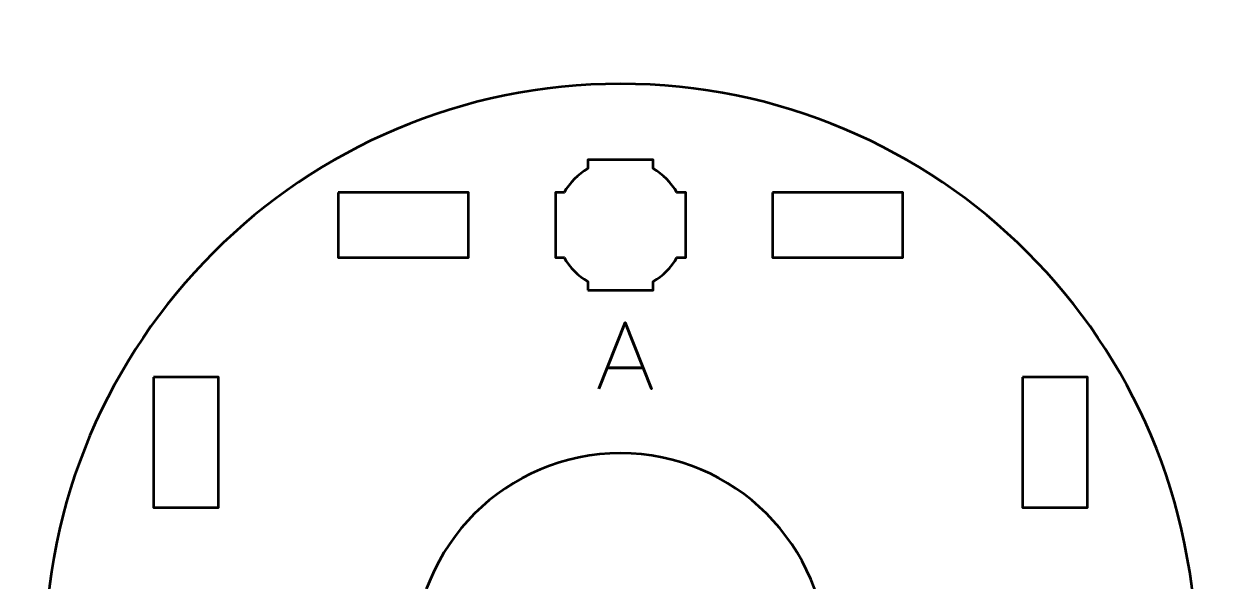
# Model space of a CAD drawing. Header units: centimetres. Extents: x -21 to 0, y -29.7 to 0.
# Drawn here: x -17.04 to -11.5, y -8.49 to -5.92 of the extents above; entities that cross this region are included whole.
import ezdxf

# ---------------------------------------------------------------- set-up
doc = ezdxf.new("R2010")
doc.units = ezdxf.units.CM
doc.header["$MEASUREMENT"] = 0
doc.layers.add('Layer 1', color=7, linetype='Continuous')

msp = doc.modelspace()

# ---------------------------------------------------------------- linework, layer by layer
at = {"layer": 'Layer 1', "color": 22, "lineweight": 53}
msp.add_open_spline([(-21.00003, -29.19995), (-21.00003, -29.19995), (-21.00003, -0.49992), (-21.00003, -0.49992), (-21.00003, -0.49992), (-21.00003, -0.22295), (-20.77694, 0.00004), (-20.49994, 0.00004), (-20.49994, 0.00004), (-20.49994, 0.00004), (-0.50008, 0.00004), (-0.50008, 0.00004), (-0.50008, 0.00004), (-0.22294, 0.00004), (0.00002, -0.22295), (0.00002, -0.49992), (0.00002, -0.49992), (0.00002, -0.49992), (0.00002, -29.19995), (0.00002, -29.19995), (0.00002, -29.19995), (0.00002, -29.47695), (-0.22294, -29.70004), (-0.50008, -29.70004), (-0.50008, -29.70004), (-0.50008, -29.70004), (-20.49994, -29.70004), (-20.49994, -29.70004), (-20.49994, -29.70004), (-20.77694, -29.70004), (-21.00003, -29.47695), (-21.00003, -29.19995)], degree=3, knots=[0, 0, 0, 0, 0.125, 0.125, 0.125, 0.125, 0.25, 0.25, 0.25, 0.25, 0.375, 0.375, 0.375, 0.375, 0.5, 0.5, 0.5, 0.5, 0.625, 0.625, 0.625, 0.625, 0.75, 0.75, 0.75, 0.75, 0.875, 0.875, 0.875, 0.875, 1, 1, 1, 1], dxfattribs=at)
at = {"layer": 'Layer 1', "color": 114, "lineweight": 53}
msp.add_open_spline([(-14.29994, -6.19996), (-12.83661, -6.19996), (-11.64994, -7.38663), (-11.64994, -8.84996), (-11.64994, -8.84996), (-11.64994, -10.31329), (-12.83661, -11.49996), (-14.29994, -11.49996), (-14.29994, -11.49996), (-15.76327, -11.49996), (-16.94994, -10.31329), (-16.94994, -8.84996), (-16.94994, -8.84996), (-16.94994, -7.38663), (-15.76327, -6.19996), (-14.29994, -6.19996)], degree=3, knots=[0, 0, 0, 0, 0.25, 0.25, 0.25, 0.25, 0.5, 0.5, 0.5, 0.5, 0.75, 0.75, 0.75, 0.75, 1, 1, 1, 1], dxfattribs=at)
at = {"layer": 'Layer 1', "lineweight": 53}
for points, knots in [([(-14.44993, -7.15002), (-14.44993, -7.15002), (-14.44993, -7.10984), (-14.44993, -7.10984), (-14.44993, -7.10984), (-14.49547, -7.08351), (-14.53343, -7.04556), (-14.55978, -7.00003), (-14.55978, -7.00003), (-14.55978, -7.00003), (-14.59993, -7.00003), (-14.59993, -7.00003), (-14.59993, -7.00003), (-14.59993, -7.00003), (-14.59993, -6.85151), (-14.59993, -6.85151), (-14.59993, -6.85151), (-14.59993, -6.85151), (-14.59995, -6.84996), (-14.59995, -6.84996), (-14.59995, -6.84996), (-14.59995, -6.84996), (-14.59993, -6.84841), (-14.59993, -6.84841), (-14.59993, -6.84841), (-14.59993, -6.84841), (-14.59993, -6.70002), (-14.59993, -6.70002), (-14.59993, -6.70002), (-14.59993, -6.70002), (-14.55983, -6.70002), (-14.55983, -6.70002), (-14.55983, -6.70002), (-14.53348, -6.65445), (-14.49549, -6.61645), (-14.44993, -6.59009), (-14.44993, -6.59009), (-14.44993, -6.59009), (-14.44993, -6.55001), (-14.44993, -6.55001), (-14.44993, -6.55001), (-14.44993, -6.55001), (-14.30459, -6.55001), (-14.30459, -6.55001), (-14.30459, -6.55001), (-14.30459, -6.55001), (-14.29995, -6.54995), (-14.29995, -6.54995), (-14.29995, -6.54995), (-14.29995, -6.54995), (-14.2953, -6.55001), (-14.2953, -6.55001), (-14.2953, -6.55001), (-14.2953, -6.55001), (-14.14992, -6.55001), (-14.14992, -6.55001), (-14.14992, -6.55001), (-14.14992, -6.55001), (-14.14992, -6.59009), (-14.14992, -6.59009), (-14.14992, -6.59009), (-14.10435, -6.61645), (-14.06638, -6.65445), (-14.04004, -6.70002), (-14.04004, -6.70002), (-14.04004, -6.70002), (-13.99992, -6.70002), (-13.99992, -6.70002), (-13.99992, -6.70002), (-13.99992, -6.70002), (-13.99992, -7.00003), (-13.99992, -7.00003), (-13.99992, -7.00003), (-13.99992, -7.00003), (-14.04009, -7.00003), (-14.04009, -7.00003), (-14.04009, -7.00003), (-14.06643, -7.04556), (-14.10439, -7.08351), (-14.14992, -7.10984), (-14.14992, -7.10984), (-14.14992, -7.10984), (-14.14992, -7.15002), (-14.14992, -7.15002), (-14.14992, -7.15002), (-14.14992, -7.15002), (-14.44993, -7.15002), (-14.44993, -7.15002)], [0, 0, 0, 0, 0.0454545, 0.0454545, 0.0454545, 0.0454545, 0.0909091, 0.0909091, 0.0909091, 0.0909091, 0.1363636, 0.1363636, 0.1363636, 0.1363636, 0.1818182, 0.1818182, 0.1818182, 0.1818182, 0.2272727, 0.2272727, 0.2272727, 0.2272727, 0.2727273, 0.2727273, 0.2727273, 0.2727273, 0.3181818, 0.3181818, 0.3181818, 0.3181818, 0.3636364, 0.3636364, 0.3636364, 0.3636364, 0.4090909, 0.4090909, 0.4090909, 0.4090909, 0.4545455, 0.4545455, 0.4545455, 0.4545455, 0.5, 0.5, 0.5, 0.5, 0.5454545, 0.5454545, 0.5454545, 0.5454545, 0.5909091, 0.5909091, 0.5909091, 0.5909091, 0.6363636, 0.6363636, 0.6363636, 0.6363636, 0.6818182, 0.6818182, 0.6818182, 0.6818182, 0.7272727, 0.7272727, 0.7272727, 0.7272727, 0.7727273, 0.7727273, 0.7727273, 0.7727273, 0.8181818, 0.8181818, 0.8181818, 0.8181818, 0.8636364, 0.8636364, 0.8636364, 0.8636364, 0.9090909, 0.9090909, 0.9090909, 0.9090909, 0.9545455, 0.9545455, 0.9545455, 0.9545455, 1, 1, 1, 1]), ([(-15.59993, -6.70002), (-15.59993, -6.70002), (-14.99992, -6.70002), (-14.99992, -6.70002), (-14.99992, -6.70002), (-14.99992, -6.70002), (-14.99992, -7.00003), (-14.99992, -7.00003), (-14.99992, -7.00003), (-14.99992, -7.00003), (-15.59993, -7.00003), (-15.59993, -7.00003), (-15.59993, -7.00003), (-15.59993, -7.00003), (-15.59993, -6.70002), (-15.59993, -6.70002)], [0, 0, 0, 0, 0.25, 0.25, 0.25, 0.25, 0.5, 0.5, 0.5, 0.5, 0.75, 0.75, 0.75, 0.75, 1, 1, 1, 1]), ([(-13.59996, -6.70002), (-13.59996, -6.70002), (-12.99996, -6.70002), (-12.99996, -6.70002), (-12.99996, -6.70002), (-12.99996, -6.70002), (-12.99996, -7.00003), (-12.99996, -7.00003), (-12.99996, -7.00003), (-12.99996, -7.00003), (-13.59996, -7.00003), (-13.59996, -7.00003), (-13.59996, -7.00003), (-13.59996, -7.00003), (-13.59996, -6.70002), (-13.59996, -6.70002)], [0, 0, 0, 0, 0.25, 0.25, 0.25, 0.25, 0.5, 0.5, 0.5, 0.5, 0.75, 0.75, 0.75, 0.75, 1, 1, 1, 1]), ([(-16.44988, -7.54997), (-16.44988, -7.54997), (-16.14987, -7.54997), (-16.14987, -7.54997), (-16.14987, -7.54997), (-16.14987, -7.54997), (-16.14987, -8.14998), (-16.14987, -8.14998), (-16.14987, -8.14998), (-16.14987, -8.14998), (-16.44988, -8.14998), (-16.44988, -8.14998), (-16.44988, -8.14998), (-16.44988, -8.14998), (-16.44988, -7.54997), (-16.44988, -7.54997)], [0, 0, 0, 0, 0.25, 0.25, 0.25, 0.25, 0.5, 0.5, 0.5, 0.5, 0.75, 0.75, 0.75, 0.75, 1, 1, 1, 1]), ([(-12.45001, -7.54997), (-12.45001, -7.54997), (-12.15001, -7.54997), (-12.15001, -7.54997), (-12.15001, -7.54997), (-12.15001, -7.54997), (-12.15001, -8.14998), (-12.15001, -8.14998), (-12.15001, -8.14998), (-12.15001, -8.14998), (-12.45001, -8.14998), (-12.45001, -8.14998), (-12.45001, -8.14998), (-12.45001, -8.14998), (-12.45001, -7.54997), (-12.45001, -7.54997)], [0, 0, 0, 0, 0.25, 0.25, 0.25, 0.25, 0.5, 0.5, 0.5, 0.5, 0.75, 0.75, 0.75, 0.75, 1, 1, 1, 1])]:
    msp.add_open_spline(points, degree=3, knots=knots, dxfattribs=at)
at = {"layer": 'Layer 1', "color": 30, "lineweight": 53}
for points, knots in [([(-14.4001, -7.60338), (-14.4001, -7.60338), (-14.27903, -7.29816), (-14.27903, -7.29816), (-14.27903, -7.29816), (-14.27903, -7.29816), (-14.15753, -7.60338), (-14.15753, -7.60338), (-14.15753, -7.60338), (-14.15753, -7.60338), (-14.27903, -7.29816), (-14.27903, -7.29816), (-14.27903, -7.29816), (-14.27903, -7.29816), (-14.4001, -7.60338), (-14.4001, -7.60338)], [0, 0, 0, 0, 0.25, 0.25, 0.25, 0.25, 0.5, 0.5, 0.5, 0.5, 0.75, 0.75, 0.75, 0.75, 1, 1, 1, 1]), ([(-14.362, -7.50728), (-14.362, -7.50728), (-14.19606, -7.50728), (-14.19606, -7.50728), (-14.19606, -7.50728), (-14.19606, -7.50728), (-14.362, -7.50728), (-14.362, -7.50728)], [0, 0, 0, 0, 0.5, 0.5, 0.5, 0.5, 1, 1, 1, 1])]:
    msp.add_open_spline(points, degree=3, knots=knots, dxfattribs=at)
at = {"layer": 'Layer 1', "color": 250, "lineweight": 53}
msp.add_open_spline([(-14.29994, -7.89996), (-13.77535, -7.89996), (-13.34994, -8.32537), (-13.34994, -8.84996), (-13.34994, -8.84996), (-13.34994, -9.37455), (-13.77535, -9.79996), (-14.29994, -9.79996), (-14.29994, -9.79996), (-14.82453, -9.79996), (-15.24994, -9.37455), (-15.24994, -8.84996), (-15.24994, -8.84996), (-15.24994, -8.32537), (-14.82453, -7.89996), (-14.29994, -7.89996)], degree=3, knots=[0, 0, 0, 0, 0.25, 0.25, 0.25, 0.25, 0.5, 0.5, 0.5, 0.5, 0.75, 0.75, 0.75, 0.75, 1, 1, 1, 1], dxfattribs=at)

doc.saveas('drawing.dxf')
